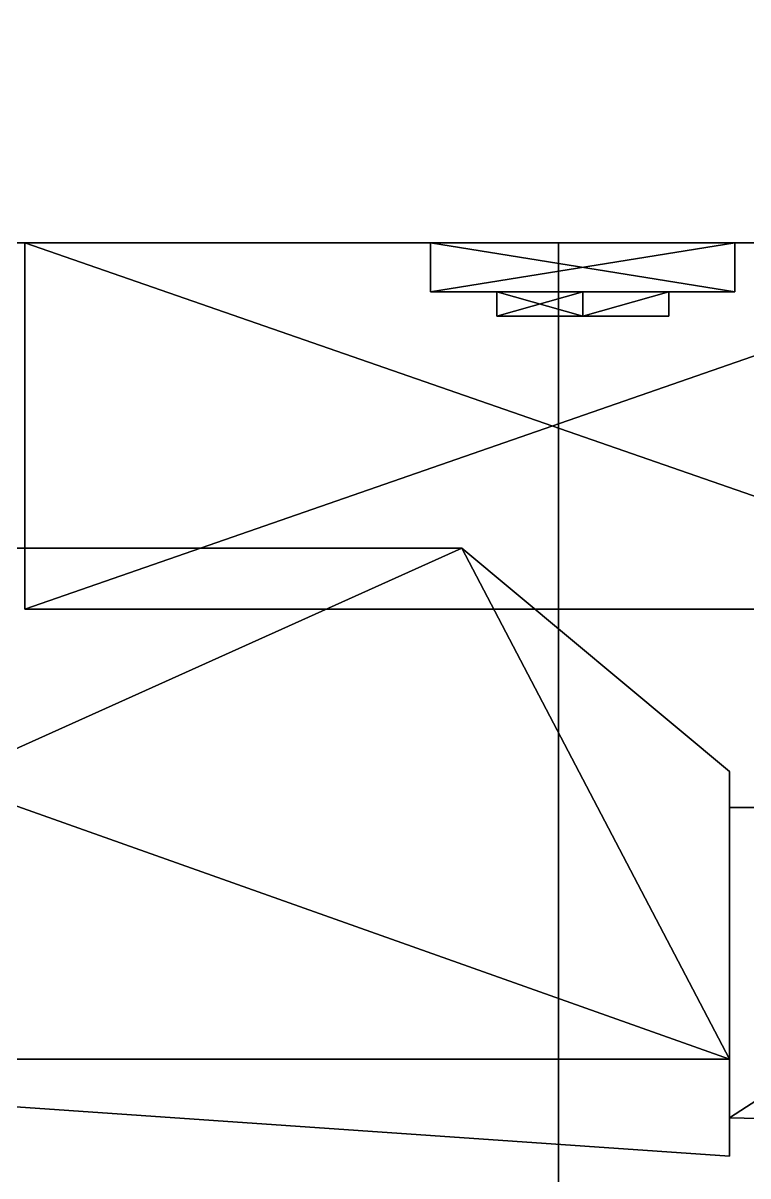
# Model space of a CAD drawing. Extents: x 0 to 2775, y -2341 to 0.
# Drawn here: x 658.07 to 687.77, y -1541.88 to -1494.67 of the extents above; entities that cross this region are included whole.
import ezdxf

# ---------------------------------------------------------------- set-up
doc = ezdxf.new("R2010")
doc.units = 0
for name, color, linetype in [('LAYER0', 7, 'CONTINUOUS'), ('LAYER119', 253, 'CONTINUOUS'), ('LAYER121', 253, 'CONTINUOUS'), ('LAYER122', 253, 'CONTINUOUS'), ('LAYER124', 253, 'CONTINUOUS'), ('LAYER125', 253, 'CONTINUOUS'), ('LAYER127', 253, 'CONTINUOUS'), ('LAYER128', 253, 'CONTINUOUS'), ('LAYER13', 7, 'CONTINUOUS'), ('LAYER130', 253, 'CONTINUOUS'), ('LAYER131', 253, 'CONTINUOUS'), ('LAYER133', 253, 'CONTINUOUS'), ('LAYER54', 7, 'CONTINUOUS'), ('LAYER7', 7, 'CONTINUOUS'), ('LAYER8', 7, 'CONTINUOUS')]:
    doc.layers.add(name, color=color, linetype=linetype)

msp = doc.modelspace()

# ---------------------------------------------------------------- linework, layer by layer
at = {"layer": 'LAYER0', "invisible_edges": 1}
for points in [[(2775, 0), (18, -2341), (18, 0), (2775, 0)], [(18, -2341), (2775, 0), (2775, -2341), (18, -2341)], [(2775, -2341, 5), (18, 0, 5), (18, -2341, 5), (2775, -2341, 5)], [(18, 0, 5), (2775, -2341, 5), (2775, 0, 5), (18, 0, 5)]]:
    msp.add_3dface(points, dxfattribs=at)
at = {"layer": 'LAYER119'}
for points in [[(701.3636, -1503.67, 182), (701.3636, -1518.67, 182), (658.1428, -1503.67, 182), (701.3636, -1503.67, 182)], [(658.1428, -1503.67, 182), (701.3636, -1518.67, 182), (658.1428, -1518.67, 182), (658.1428, -1503.67, 182)], [(658.1428, -1503.67, 182), (658.1428, -1518.67, 182), (658.1428, -1503.67, 194), (658.1428, -1503.67, 182)], [(658.1428, -1503.67, 194), (658.1428, -1518.67, 182), (658.1428, -1518.67, 194), (658.1428, -1503.67, 194)], [(658.1428, -1503.67, 194), (658.1428, -1518.67, 194), (701.3636, -1503.67, 194), (658.1428, -1503.67, 194)], [(701.3636, -1503.67, 194), (658.1428, -1518.67, 194), (701.3636, -1518.67, 194), (701.3636, -1503.67, 194)], [(687.2338, -1505.67, 211), (687.2338, -1503.67, 211), (674.7662, -1503.67, 211), (687.2338, -1505.67, 211)], [(687.2338, -1505.67, 211), (674.7662, -1503.67, 211), (674.7662, -1505.67, 211), (687.2338, -1505.67, 211)], [(674.7662, -1505.67, 211), (674.7662, -1503.67, 211), (674.7662, -1503.67, 165), (674.7662, -1505.67, 211)], [(674.7662, -1505.67, 211), (674.7662, -1503.67, 165), (674.7662, -1505.67, 165), (674.7662, -1505.67, 211)], [(674.7662, -1505.67, 165), (674.7662, -1503.67, 165), (687.2338, -1503.67, 165), (674.7662, -1505.67, 165)], [(674.7662, -1505.67, 165), (687.2338, -1503.67, 165), (687.2338, -1505.67, 165), (674.7662, -1505.67, 165)], [(687.2338, -1503.67, 165), (687.2338, -1503.67, 211), (687.2338, -1505.67, 211), (687.2338, -1503.67, 165)], [(687.2338, -1503.67, 165), (687.2338, -1505.67, 211), (687.2338, -1505.67, 165), (687.2338, -1503.67, 165)], [(687.2338, -1505.67, 165), (687.2338, -1505.67, 211), (674.7662, -1505.67, 211), (687.2338, -1505.67, 165)], [(687.2338, -1505.67, 165), (674.7662, -1505.67, 211), (674.7662, -1505.67, 165), (687.2338, -1505.67, 165)], [(681, -1506.67, 199.76), (677.4758, -1506.67, 204), (681, -1505.67, 199.76), (681, -1506.67, 199.76)], [(681, -1505.67, 199.76), (677.4758, -1506.67, 204), (677.4758, -1505.67, 204), (681, -1505.67, 199.76)], [(677.4758, -1506.67, 204), (681, -1506.67, 208.24), (677.4758, -1505.67, 204), (677.4758, -1506.67, 204)], [(677.4758, -1505.67, 204), (681, -1506.67, 208.24), (681, -1505.67, 208.24), (677.4758, -1505.67, 204)], [(681, -1505.67, 208.24), (677.4758, -1505.67, 204), (681, -1505.67, 199.76), (681, -1505.67, 208.24)], [(681, -1506.67, 167.76), (677.4758, -1506.67, 172), (681, -1505.67, 167.76), (681, -1506.67, 167.76)], [(681, -1505.67, 167.76), (677.4758, -1506.67, 172), (677.4758, -1505.67, 172), (681, -1505.67, 167.76)], [(677.4758, -1506.67, 172), (681, -1506.67, 176.24), (677.4758, -1505.67, 172), (677.4758, -1506.67, 172)], [(677.4758, -1505.67, 172), (681, -1506.67, 176.24), (681, -1505.67, 176.24), (677.4758, -1505.67, 172)], [(681, -1505.67, 176.24), (677.4758, -1505.67, 172), (681, -1505.67, 167.76), (681, -1505.67, 176.24)], [(684.5242, -1506.67, 204), (681, -1506.67, 199.76), (684.5242, -1505.67, 204), (684.5242, -1506.67, 204)], [(684.5242, -1505.67, 204), (681, -1506.67, 199.76), (681, -1505.67, 199.76), (684.5242, -1505.67, 204)], [(681, -1505.67, 208.24), (681, -1505.67, 199.76), (684.5242, -1505.67, 204), (681, -1505.67, 208.24)], [(681, -1505.67, 208.24), (681, -1506.67, 208.24), (684.5242, -1505.67, 204), (681, -1505.67, 208.24)], [(684.5242, -1505.67, 204), (681, -1506.67, 208.24), (684.5242, -1506.67, 204), (684.5242, -1505.67, 204)], [(684.5242, -1506.67, 172), (681, -1506.67, 167.76), (684.5242, -1505.67, 172), (684.5242, -1506.67, 172)], [(684.5242, -1505.67, 172), (681, -1506.67, 167.76), (681, -1505.67, 167.76), (684.5242, -1505.67, 172)], [(681, -1505.67, 176.24), (681, -1505.67, 167.76), (684.5242, -1505.67, 172), (681, -1505.67, 176.24)], [(681, -1505.67, 176.24), (681, -1506.67, 176.24), (684.5242, -1505.67, 172), (681, -1505.67, 176.24)], [(684.5242, -1505.67, 172), (681, -1506.67, 176.24), (684.5242, -1506.67, 172), (684.5242, -1505.67, 172)], [(681, -1506.67, 208.24), (677.4758, -1506.67, 204), (684.5242, -1506.67, 204), (681, -1506.67, 208.24)], [(684.5242, -1506.67, 204), (677.4758, -1506.67, 204), (681, -1506.67, 199.76), (684.5242, -1506.67, 204)], [(681, -1506.67, 176.24), (677.4758, -1506.67, 172), (684.5242, -1506.67, 172), (681, -1506.67, 176.24)], [(684.5242, -1506.67, 172), (677.4758, -1506.67, 172), (681, -1506.67, 167.76), (684.5242, -1506.67, 172)], [(701.3636, -1518.67, 182), (701.3636, -1518.67, 194), (658.1428, -1518.67, 182), (701.3636, -1518.67, 182)], [(658.1428, -1518.67, 182), (701.3636, -1518.67, 194), (658.1428, -1518.67, 194), (658.1428, -1518.67, 182)]]:
    msp.add_3dface(points, dxfattribs=at)
at = {"layer": 'LAYER121'}
for points in [[(628.0424, -1516.17, 196.8), (629.5056, -1537.095, 196.8), (687.011, -1537.095, 196.8), (628.0424, -1516.17, 196.8)], [(628.0424, -1516.17, 196.8), (687.011, -1537.095, 196.8), (676.0402, -1516.17, 196.8), (628.0424, -1516.17, 196.8)], [(628.0424, -1516.17, 179.2), (628.0424, -1516.17, 196.8), (676.0402, -1516.17, 196.8), (628.0424, -1516.17, 179.2)], [(628.0424, -1516.17, 179.2), (676.0402, -1516.17, 196.8), (676.0402, -1516.17, 179.2), (628.0424, -1516.17, 179.2)], [(629.5056, -1537.095, 179.2), (628.0424, -1516.17, 179.2), (676.0402, -1516.17, 179.2), (629.5056, -1537.095, 179.2)], [(629.5056, -1537.095, 179.2), (676.0402, -1516.17, 179.2), (687.011, -1537.095, 179.2), (629.5056, -1537.095, 179.2)], [(687.011, -1537.095, 196.8), (687.011, -1525.312, 196.8), (676.0402, -1516.17, 196.8), (687.011, -1537.095, 196.8)], [(687.011, -1537.095, 179.2), (676.0402, -1516.17, 179.2), (687.011, -1525.312, 179.2), (687.011, -1537.095, 179.2)], [(687.011, -1525.312, 179.2), (676.0402, -1516.17, 179.2), (676.0402, -1516.17, 196.8), (687.011, -1525.312, 179.2)], [(687.011, -1525.312, 179.2), (676.0402, -1516.17, 196.8), (687.011, -1525.312, 196.8), (687.011, -1525.312, 179.2)], [(687.011, -1537.095, 196.8), (687.011, -1537.095, 179.2), (687.011, -1525.312, 196.8), (687.011, -1537.095, 196.8)], [(687.011, -1525.312, 196.8), (687.011, -1537.095, 179.2), (687.011, -1525.312, 179.2), (687.011, -1525.312, 196.8)], [(687.011, -1539.504, 194.7), (704.2454, -1539.895, 194.7), (706.6659, -1526.795, 194.7), (687.011, -1539.504, 194.7)], [(687.011, -1539.504, 194.7), (706.6659, -1526.795, 194.7), (687.011, -1526.795, 194.7), (687.011, -1539.504, 194.7)], [(704.2454, -1539.895, 181.3), (687.011, -1539.504, 181.3), (706.6659, -1526.795, 181.3), (704.2454, -1539.895, 181.3)], [(706.6659, -1526.795, 181.3), (687.011, -1539.504, 181.3), (687.011, -1526.795, 181.3), (706.6659, -1526.795, 181.3)], [(706.6659, -1526.795, 181.3), (687.011, -1526.795, 181.3), (706.6659, -1526.795, 194.7), (706.6659, -1526.795, 181.3)], [(706.6659, -1526.795, 194.7), (687.011, -1526.795, 181.3), (687.011, -1526.795, 194.7), (706.6659, -1526.795, 194.7)], [(687.011, -1537.095, 180.6), (687.011, -1541.07, 180.6), (629.5056, -1537.095, 180.6), (687.011, -1537.095, 180.6)], [(687.011, -1541.07, 195.4), (687.011, -1537.095, 195.4), (629.5056, -1537.095, 195.4), (687.011, -1541.07, 195.4)], [(687.011, -1541.07, 195.4), (629.5056, -1537.095, 195.4), (629.5056, -1537.095, 180.6), (687.011, -1541.07, 195.4)], [(687.011, -1541.07, 195.4), (629.5056, -1537.095, 180.6), (687.011, -1541.07, 180.6), (687.011, -1541.07, 195.4)], [(687.011, -1537.095, 179.2), (687.011, -1537.095, 180.6), (629.5056, -1537.095, 180.6), (687.011, -1537.095, 179.2)], [(687.011, -1537.095, 179.2), (629.5056, -1537.095, 180.6), (629.5056, -1537.095, 179.2), (687.011, -1537.095, 179.2)], [(629.5056, -1537.095, 196.8), (629.5056, -1537.095, 195.4), (687.011, -1537.095, 196.8), (629.5056, -1537.095, 196.8)], [(687.011, -1537.095, 196.8), (629.5056, -1537.095, 195.4), (687.011, -1537.095, 195.4), (687.011, -1537.095, 196.8)], [(687.011, -1541.07, 195.4), (687.011, -1541.07, 180.6), (687.011, -1537.095, 195.4), (687.011, -1541.07, 195.4)], [(687.011, -1537.095, 195.4), (687.011, -1541.07, 180.6), (687.011, -1537.095, 180.6), (687.011, -1537.095, 195.4)], [(704.2454, -1539.895, 181.3), (704.2454, -1539.895, 194.7), (687.011, -1539.504, 194.7), (704.2454, -1539.895, 181.3)], [(704.2454, -1539.895, 181.3), (687.011, -1539.504, 194.7), (687.011, -1539.504, 181.3), (704.2454, -1539.895, 181.3)]]:
    msp.add_3dface(points, dxfattribs=at)
at = {"layer": 'LAYER122'}
for points in [[(701.3636, -1503.67, 725.5), (701.3636, -1518.67, 725.5), (658.1428, -1503.67, 725.5), (701.3636, -1503.67, 725.5)], [(658.1428, -1503.67, 725.5), (701.3636, -1518.67, 725.5), (658.1428, -1518.67, 725.5), (658.1428, -1503.67, 725.5)], [(658.1428, -1503.67, 725.5), (658.1428, -1518.67, 725.5), (658.1428, -1503.67, 737.5), (658.1428, -1503.67, 725.5)], [(658.1428, -1503.67, 737.5), (658.1428, -1518.67, 725.5), (658.1428, -1518.67, 737.5), (658.1428, -1503.67, 737.5)], [(658.1428, -1503.67, 737.5), (658.1428, -1518.67, 737.5), (701.3636, -1503.67, 737.5), (658.1428, -1503.67, 737.5)], [(701.3636, -1503.67, 737.5), (658.1428, -1518.67, 737.5), (701.3636, -1518.67, 737.5), (701.3636, -1503.67, 737.5)], [(687.2338, -1505.67, 754.5), (687.2338, -1503.67, 754.5), (674.7662, -1503.67, 754.5), (687.2338, -1505.67, 754.5)], [(687.2338, -1505.67, 754.5), (674.7662, -1503.67, 754.5), (674.7662, -1505.67, 754.5), (687.2338, -1505.67, 754.5)], [(674.7662, -1505.67, 754.5), (674.7662, -1503.67, 754.5), (674.7662, -1503.67, 708.5), (674.7662, -1505.67, 754.5)], [(674.7662, -1505.67, 754.5), (674.7662, -1503.67, 708.5), (674.7662, -1505.67, 708.5), (674.7662, -1505.67, 754.5)], [(674.7662, -1505.67, 708.5), (674.7662, -1503.67, 708.5), (687.2338, -1503.67, 708.5), (674.7662, -1505.67, 708.5)], [(674.7662, -1505.67, 708.5), (687.2338, -1503.67, 708.5), (687.2338, -1505.67, 708.5), (674.7662, -1505.67, 708.5)], [(687.2338, -1503.67, 708.5), (687.2338, -1503.67, 754.5), (687.2338, -1505.67, 754.5), (687.2338, -1503.67, 708.5)], [(687.2338, -1503.67, 708.5), (687.2338, -1505.67, 754.5), (687.2338, -1505.67, 708.5), (687.2338, -1503.67, 708.5)], [(687.2338, -1505.67, 708.5), (687.2338, -1505.67, 754.5), (674.7662, -1505.67, 754.5), (687.2338, -1505.67, 708.5)], [(687.2338, -1505.67, 708.5), (674.7662, -1505.67, 754.5), (674.7662, -1505.67, 708.5), (687.2338, -1505.67, 708.5)], [(681, -1506.67, 743.26), (677.4758, -1506.67, 747.5), (681, -1505.67, 743.26), (681, -1506.67, 743.26)], [(681, -1505.67, 743.26), (677.4758, -1506.67, 747.5), (677.4758, -1505.67, 747.5), (681, -1505.67, 743.26)], [(677.4758, -1506.67, 747.5), (681, -1506.67, 751.74), (677.4758, -1505.67, 747.5), (677.4758, -1506.67, 747.5)], [(677.4758, -1505.67, 747.5), (681, -1506.67, 751.74), (681, -1505.67, 751.74), (677.4758, -1505.67, 747.5)], [(681, -1505.67, 751.74), (677.4758, -1505.67, 747.5), (681, -1505.67, 743.26), (681, -1505.67, 751.74)], [(681, -1506.67, 711.26), (677.4758, -1506.67, 715.5), (681, -1505.67, 711.26), (681, -1506.67, 711.26)], [(681, -1505.67, 711.26), (677.4758, -1506.67, 715.5), (677.4758, -1505.67, 715.5), (681, -1505.67, 711.26)], [(677.4758, -1506.67, 715.5), (681, -1506.67, 719.74), (677.4758, -1505.67, 715.5), (677.4758, -1506.67, 715.5)], [(677.4758, -1505.67, 715.5), (681, -1506.67, 719.74), (681, -1505.67, 719.74), (677.4758, -1505.67, 715.5)], [(681, -1505.67, 719.74), (677.4758, -1505.67, 715.5), (681, -1505.67, 711.26), (681, -1505.67, 719.74)], [(684.5242, -1506.67, 747.5), (681, -1506.67, 743.26), (684.5242, -1505.67, 747.5), (684.5242, -1506.67, 747.5)], [(684.5242, -1505.67, 747.5), (681, -1506.67, 743.26), (681, -1505.67, 743.26), (684.5242, -1505.67, 747.5)], [(681, -1505.67, 751.74), (681, -1505.67, 743.26), (684.5242, -1505.67, 747.5), (681, -1505.67, 751.74)], [(681, -1505.67, 751.74), (681, -1506.67, 751.74), (684.5242, -1505.67, 747.5), (681, -1505.67, 751.74)], [(684.5242, -1505.67, 747.5), (681, -1506.67, 751.74), (684.5242, -1506.67, 747.5), (684.5242, -1505.67, 747.5)], [(684.5242, -1506.67, 715.5), (681, -1506.67, 711.26), (684.5242, -1505.67, 715.5), (684.5242, -1506.67, 715.5)], [(684.5242, -1505.67, 715.5), (681, -1506.67, 711.26), (681, -1505.67, 711.26), (684.5242, -1505.67, 715.5)], [(681, -1505.67, 719.74), (681, -1505.67, 711.26), (684.5242, -1505.67, 715.5), (681, -1505.67, 719.74)], [(681, -1505.67, 719.74), (681, -1506.67, 719.74), (684.5242, -1505.67, 715.5), (681, -1505.67, 719.74)], [(684.5242, -1505.67, 715.5), (681, -1506.67, 719.74), (684.5242, -1506.67, 715.5), (684.5242, -1505.67, 715.5)], [(681, -1506.67, 751.74), (677.4758, -1506.67, 747.5), (684.5242, -1506.67, 747.5), (681, -1506.67, 751.74)], [(684.5242, -1506.67, 747.5), (677.4758, -1506.67, 747.5), (681, -1506.67, 743.26), (684.5242, -1506.67, 747.5)], [(681, -1506.67, 719.74), (677.4758, -1506.67, 715.5), (684.5242, -1506.67, 715.5), (681, -1506.67, 719.74)], [(684.5242, -1506.67, 715.5), (677.4758, -1506.67, 715.5), (681, -1506.67, 711.26), (684.5242, -1506.67, 715.5)], [(701.3636, -1518.67, 725.5), (701.3636, -1518.67, 737.5), (658.1428, -1518.67, 725.5), (701.3636, -1518.67, 725.5)], [(658.1428, -1518.67, 725.5), (701.3636, -1518.67, 737.5), (658.1428, -1518.67, 737.5), (658.1428, -1518.67, 725.5)]]:
    msp.add_3dface(points, dxfattribs=at)
at = {"layer": 'LAYER124'}
for points in [[(628.0424, -1516.17, 740.3), (629.5056, -1537.095, 740.3), (687.011, -1537.095, 740.3), (628.0424, -1516.17, 740.3)], [(628.0424, -1516.17, 740.3), (687.011, -1537.095, 740.3), (676.0402, -1516.17, 740.3), (628.0424, -1516.17, 740.3)], [(628.0424, -1516.17, 722.7), (628.0424, -1516.17, 740.3), (676.0402, -1516.17, 740.3), (628.0424, -1516.17, 722.7)], [(628.0424, -1516.17, 722.7), (676.0402, -1516.17, 740.3), (676.0402, -1516.17, 722.7), (628.0424, -1516.17, 722.7)], [(629.5056, -1537.095, 722.7), (628.0424, -1516.17, 722.7), (676.0402, -1516.17, 722.7), (629.5056, -1537.095, 722.7)], [(629.5056, -1537.095, 722.7), (676.0402, -1516.17, 722.7), (687.011, -1537.095, 722.7), (629.5056, -1537.095, 722.7)], [(687.011, -1537.095, 740.3), (687.011, -1525.312, 740.3), (676.0402, -1516.17, 740.3), (687.011, -1537.095, 740.3)], [(687.011, -1537.095, 722.7), (676.0402, -1516.17, 722.7), (687.011, -1525.312, 722.7), (687.011, -1537.095, 722.7)], [(687.011, -1525.312, 722.7), (676.0402, -1516.17, 722.7), (676.0402, -1516.17, 740.3), (687.011, -1525.312, 722.7)], [(687.011, -1525.312, 722.7), (676.0402, -1516.17, 740.3), (687.011, -1525.312, 740.3), (687.011, -1525.312, 722.7)], [(687.011, -1537.095, 740.3), (687.011, -1537.095, 722.7), (687.011, -1525.312, 740.3), (687.011, -1537.095, 740.3)], [(687.011, -1525.312, 740.3), (687.011, -1537.095, 722.7), (687.011, -1525.312, 722.7), (687.011, -1525.312, 740.3)], [(687.011, -1539.504, 738.2), (704.2454, -1539.895, 738.2), (706.6659, -1526.795, 738.2), (687.011, -1539.504, 738.2)], [(687.011, -1539.504, 738.2), (706.6659, -1526.795, 738.2), (687.011, -1526.795, 738.2), (687.011, -1539.504, 738.2)], [(704.2454, -1539.895, 724.8), (687.011, -1539.504, 724.8), (706.6659, -1526.795, 724.8), (704.2454, -1539.895, 724.8)], [(706.6659, -1526.795, 724.8), (687.011, -1539.504, 724.8), (687.011, -1526.795, 724.8), (706.6659, -1526.795, 724.8)], [(706.6659, -1526.795, 724.8), (687.011, -1526.795, 724.8), (706.6659, -1526.795, 738.2), (706.6659, -1526.795, 724.8)], [(706.6659, -1526.795, 738.2), (687.011, -1526.795, 724.8), (687.011, -1526.795, 738.2), (706.6659, -1526.795, 738.2)], [(687.011, -1537.095, 724.1), (687.011, -1541.07, 724.1), (629.5056, -1537.095, 724.1), (687.011, -1537.095, 724.1)], [(687.011, -1541.07, 738.9), (687.011, -1537.095, 738.9), (629.5056, -1537.095, 738.9), (687.011, -1541.07, 738.9)], [(687.011, -1541.07, 738.9), (629.5056, -1537.095, 738.9), (629.5056, -1537.095, 724.1), (687.011, -1541.07, 738.9)], [(687.011, -1541.07, 738.9), (629.5056, -1537.095, 724.1), (687.011, -1541.07, 724.1), (687.011, -1541.07, 738.9)], [(687.011, -1537.095, 722.7), (687.011, -1537.095, 724.1), (629.5056, -1537.095, 724.1), (687.011, -1537.095, 722.7)], [(687.011, -1537.095, 722.7), (629.5056, -1537.095, 724.1), (629.5056, -1537.095, 722.7), (687.011, -1537.095, 722.7)], [(629.5056, -1537.095, 740.3), (629.5056, -1537.095, 738.9), (687.011, -1537.095, 740.3), (629.5056, -1537.095, 740.3)], [(687.011, -1537.095, 740.3), (629.5056, -1537.095, 738.9), (687.011, -1537.095, 738.9), (687.011, -1537.095, 740.3)], [(687.011, -1541.07, 738.9), (687.011, -1541.07, 724.1), (687.011, -1537.095, 738.9), (687.011, -1541.07, 738.9)], [(687.011, -1537.095, 738.9), (687.011, -1541.07, 724.1), (687.011, -1537.095, 724.1), (687.011, -1537.095, 738.9)], [(704.2454, -1539.895, 724.8), (704.2454, -1539.895, 738.2), (687.011, -1539.504, 738.2), (704.2454, -1539.895, 724.8)], [(704.2454, -1539.895, 724.8), (687.011, -1539.504, 738.2), (687.011, -1539.504, 724.8), (704.2454, -1539.895, 724.8)]]:
    msp.add_3dface(points, dxfattribs=at)
at = {"layer": 'LAYER125'}
for points in [[(701.3636, -1503.67, 1269), (701.3636, -1518.67, 1269), (658.1428, -1503.67, 1269), (701.3636, -1503.67, 1269)], [(658.1428, -1503.67, 1269), (701.3636, -1518.67, 1269), (658.1428, -1518.67, 1269), (658.1428, -1503.67, 1269)], [(658.1428, -1503.67, 1269), (658.1428, -1518.67, 1269), (658.1428, -1503.67, 1281), (658.1428, -1503.67, 1269)], [(658.1428, -1503.67, 1281), (658.1428, -1518.67, 1269), (658.1428, -1518.67, 1281), (658.1428, -1503.67, 1281)], [(658.1428, -1503.67, 1281), (658.1428, -1518.67, 1281), (701.3636, -1503.67, 1281), (658.1428, -1503.67, 1281)], [(701.3636, -1503.67, 1281), (658.1428, -1518.67, 1281), (701.3636, -1518.67, 1281), (701.3636, -1503.67, 1281)], [(687.2338, -1505.67, 1298), (687.2338, -1503.67, 1298), (674.7662, -1503.67, 1298), (687.2338, -1505.67, 1298)], [(687.2338, -1505.67, 1298), (674.7662, -1503.67, 1298), (674.7662, -1505.67, 1298), (687.2338, -1505.67, 1298)], [(674.7662, -1505.67, 1298), (674.7662, -1503.67, 1298), (674.7662, -1503.67, 1252), (674.7662, -1505.67, 1298)], [(674.7662, -1505.67, 1298), (674.7662, -1503.67, 1252), (674.7662, -1505.67, 1252), (674.7662, -1505.67, 1298)], [(674.7662, -1505.67, 1252), (674.7662, -1503.67, 1252), (687.2338, -1503.67, 1252), (674.7662, -1505.67, 1252)], [(674.7662, -1505.67, 1252), (687.2338, -1503.67, 1252), (687.2338, -1505.67, 1252), (674.7662, -1505.67, 1252)], [(687.2338, -1503.67, 1252), (687.2338, -1503.67, 1298), (687.2338, -1505.67, 1298), (687.2338, -1503.67, 1252)], [(687.2338, -1503.67, 1252), (687.2338, -1505.67, 1298), (687.2338, -1505.67, 1252), (687.2338, -1503.67, 1252)], [(687.2338, -1505.67, 1252), (687.2338, -1505.67, 1298), (674.7662, -1505.67, 1298), (687.2338, -1505.67, 1252)], [(687.2338, -1505.67, 1252), (674.7662, -1505.67, 1298), (674.7662, -1505.67, 1252), (687.2338, -1505.67, 1252)], [(681, -1506.67, 1286.76), (677.4758, -1506.67, 1291), (681, -1505.67, 1286.76), (681, -1506.67, 1286.76)], [(681, -1505.67, 1286.76), (677.4758, -1506.67, 1291), (677.4758, -1505.67, 1291), (681, -1505.67, 1286.76)], [(677.4758, -1506.67, 1291), (681, -1506.67, 1295.24), (677.4758, -1505.67, 1291), (677.4758, -1506.67, 1291)], [(677.4758, -1505.67, 1291), (681, -1506.67, 1295.24), (681, -1505.67, 1295.24), (677.4758, -1505.67, 1291)], [(681, -1505.67, 1295.24), (677.4758, -1505.67, 1291), (681, -1505.67, 1286.76), (681, -1505.67, 1295.24)], [(681, -1506.67, 1254.76), (677.4758, -1506.67, 1259), (681, -1505.67, 1254.76), (681, -1506.67, 1254.76)], [(681, -1505.67, 1254.76), (677.4758, -1506.67, 1259), (677.4758, -1505.67, 1259), (681, -1505.67, 1254.76)], [(677.4758, -1506.67, 1259), (681, -1506.67, 1263.24), (677.4758, -1505.67, 1259), (677.4758, -1506.67, 1259)], [(677.4758, -1505.67, 1259), (681, -1506.67, 1263.24), (681, -1505.67, 1263.24), (677.4758, -1505.67, 1259)], [(681, -1505.67, 1263.24), (677.4758, -1505.67, 1259), (681, -1505.67, 1254.76), (681, -1505.67, 1263.24)], [(684.5242, -1506.67, 1291), (681, -1506.67, 1286.76), (684.5242, -1505.67, 1291), (684.5242, -1506.67, 1291)], [(684.5242, -1505.67, 1291), (681, -1506.67, 1286.76), (681, -1505.67, 1286.76), (684.5242, -1505.67, 1291)], [(681, -1505.67, 1295.24), (681, -1505.67, 1286.76), (684.5242, -1505.67, 1291), (681, -1505.67, 1295.24)], [(681, -1505.67, 1295.24), (681, -1506.67, 1295.24), (684.5242, -1505.67, 1291), (681, -1505.67, 1295.24)], [(684.5242, -1505.67, 1291), (681, -1506.67, 1295.24), (684.5242, -1506.67, 1291), (684.5242, -1505.67, 1291)], [(684.5242, -1506.67, 1259), (681, -1506.67, 1254.76), (684.5242, -1505.67, 1259), (684.5242, -1506.67, 1259)], [(684.5242, -1505.67, 1259), (681, -1506.67, 1254.76), (681, -1505.67, 1254.76), (684.5242, -1505.67, 1259)], [(681, -1505.67, 1263.24), (681, -1505.67, 1254.76), (684.5242, -1505.67, 1259), (681, -1505.67, 1263.24)], [(681, -1505.67, 1263.24), (681, -1506.67, 1263.24), (684.5242, -1505.67, 1259), (681, -1505.67, 1263.24)], [(684.5242, -1505.67, 1259), (681, -1506.67, 1263.24), (684.5242, -1506.67, 1259), (684.5242, -1505.67, 1259)], [(681, -1506.67, 1295.24), (677.4758, -1506.67, 1291), (684.5242, -1506.67, 1291), (681, -1506.67, 1295.24)], [(684.5242, -1506.67, 1291), (677.4758, -1506.67, 1291), (681, -1506.67, 1286.76), (684.5242, -1506.67, 1291)], [(681, -1506.67, 1263.24), (677.4758, -1506.67, 1259), (684.5242, -1506.67, 1259), (681, -1506.67, 1263.24)], [(684.5242, -1506.67, 1259), (677.4758, -1506.67, 1259), (681, -1506.67, 1254.76), (684.5242, -1506.67, 1259)], [(701.3636, -1518.67, 1269), (701.3636, -1518.67, 1281), (658.1428, -1518.67, 1269), (701.3636, -1518.67, 1269)], [(658.1428, -1518.67, 1269), (701.3636, -1518.67, 1281), (658.1428, -1518.67, 1281), (658.1428, -1518.67, 1269)]]:
    msp.add_3dface(points, dxfattribs=at)
at = {"layer": 'LAYER127'}
for points in [[(628.0424, -1516.17, 1283.8), (629.5056, -1537.095, 1283.8), (687.011, -1537.095, 1283.8), (628.0424, -1516.17, 1283.8)], [(628.0424, -1516.17, 1283.8), (687.011, -1537.095, 1283.8), (676.0402, -1516.17, 1283.8), (628.0424, -1516.17, 1283.8)], [(628.0424, -1516.17, 1266.2), (628.0424, -1516.17, 1283.8), (676.0402, -1516.17, 1283.8), (628.0424, -1516.17, 1266.2)], [(628.0424, -1516.17, 1266.2), (676.0402, -1516.17, 1283.8), (676.0402, -1516.17, 1266.2), (628.0424, -1516.17, 1266.2)], [(629.5056, -1537.095, 1266.2), (628.0424, -1516.17, 1266.2), (676.0402, -1516.17, 1266.2), (629.5056, -1537.095, 1266.2)], [(629.5056, -1537.095, 1266.2), (676.0402, -1516.17, 1266.2), (687.011, -1537.095, 1266.2), (629.5056, -1537.095, 1266.2)], [(687.011, -1537.095, 1283.8), (687.011, -1525.312, 1283.8), (676.0402, -1516.17, 1283.8), (687.011, -1537.095, 1283.8)], [(687.011, -1537.095, 1266.2), (676.0402, -1516.17, 1266.2), (687.011, -1525.312, 1266.2), (687.011, -1537.095, 1266.2)], [(687.011, -1525.312, 1266.2), (676.0402, -1516.17, 1266.2), (676.0402, -1516.17, 1283.8), (687.011, -1525.312, 1266.2)], [(687.011, -1525.312, 1266.2), (676.0402, -1516.17, 1283.8), (687.011, -1525.312, 1283.8), (687.011, -1525.312, 1266.2)], [(687.011, -1537.095, 1283.8), (687.011, -1537.095, 1266.2), (687.011, -1525.312, 1283.8), (687.011, -1537.095, 1283.8)], [(687.011, -1525.312, 1283.8), (687.011, -1537.095, 1266.2), (687.011, -1525.312, 1266.2), (687.011, -1525.312, 1283.8)], [(687.011, -1539.504, 1281.7), (704.2454, -1539.895, 1281.7), (706.6659, -1526.795, 1281.7), (687.011, -1539.504, 1281.7)], [(687.011, -1539.504, 1281.7), (706.6659, -1526.795, 1281.7), (687.011, -1526.795, 1281.7), (687.011, -1539.504, 1281.7)], [(704.2454, -1539.895, 1268.3), (687.011, -1539.504, 1268.3), (706.6659, -1526.795, 1268.3), (704.2454, -1539.895, 1268.3)], [(706.6659, -1526.795, 1268.3), (687.011, -1539.504, 1268.3), (687.011, -1526.795, 1268.3), (706.6659, -1526.795, 1268.3)], [(706.6659, -1526.795, 1268.3), (687.011, -1526.795, 1268.3), (706.6659, -1526.795, 1281.7), (706.6659, -1526.795, 1268.3)], [(706.6659, -1526.795, 1281.7), (687.011, -1526.795, 1268.3), (687.011, -1526.795, 1281.7), (706.6659, -1526.795, 1281.7)], [(687.011, -1537.095, 1267.6), (687.011, -1541.07, 1267.6), (629.5056, -1537.095, 1267.6), (687.011, -1537.095, 1267.6)], [(687.011, -1541.07, 1282.4), (687.011, -1537.095, 1282.4), (629.5056, -1537.095, 1282.4), (687.011, -1541.07, 1282.4)], [(687.011, -1541.07, 1282.4), (629.5056, -1537.095, 1282.4), (629.5056, -1537.095, 1267.6), (687.011, -1541.07, 1282.4)], [(687.011, -1541.07, 1282.4), (629.5056, -1537.095, 1267.6), (687.011, -1541.07, 1267.6), (687.011, -1541.07, 1282.4)], [(687.011, -1537.095, 1266.2), (687.011, -1537.095, 1267.6), (629.5056, -1537.095, 1267.6), (687.011, -1537.095, 1266.2)], [(687.011, -1537.095, 1266.2), (629.5056, -1537.095, 1267.6), (629.5056, -1537.095, 1266.2), (687.011, -1537.095, 1266.2)], [(629.5056, -1537.095, 1283.8), (629.5056, -1537.095, 1282.4), (687.011, -1537.095, 1283.8), (629.5056, -1537.095, 1283.8)], [(687.011, -1537.095, 1283.8), (629.5056, -1537.095, 1282.4), (687.011, -1537.095, 1282.4), (687.011, -1537.095, 1283.8)], [(687.011, -1541.07, 1282.4), (687.011, -1541.07, 1267.6), (687.011, -1537.095, 1282.4), (687.011, -1541.07, 1282.4)], [(687.011, -1537.095, 1282.4), (687.011, -1541.07, 1267.6), (687.011, -1537.095, 1267.6), (687.011, -1537.095, 1282.4)], [(704.2454, -1539.895, 1268.3), (704.2454, -1539.895, 1281.7), (687.011, -1539.504, 1281.7), (704.2454, -1539.895, 1268.3)], [(704.2454, -1539.895, 1268.3), (687.011, -1539.504, 1281.7), (687.011, -1539.504, 1268.3), (704.2454, -1539.895, 1268.3)]]:
    msp.add_3dface(points, dxfattribs=at)
at = {"layer": 'LAYER128'}
for points in [[(701.3636, -1503.67, 1812.5), (701.3636, -1518.67, 1812.5), (658.1428, -1503.67, 1812.5), (701.3636, -1503.67, 1812.5)], [(658.1428, -1503.67, 1812.5), (701.3636, -1518.67, 1812.5), (658.1428, -1518.67, 1812.5), (658.1428, -1503.67, 1812.5)], [(658.1428, -1503.67, 1812.5), (658.1428, -1518.67, 1812.5), (658.1428, -1503.67, 1824.5), (658.1428, -1503.67, 1812.5)], [(658.1428, -1503.67, 1824.5), (658.1428, -1518.67, 1812.5), (658.1428, -1518.67, 1824.5), (658.1428, -1503.67, 1824.5)], [(658.1428, -1503.67, 1824.5), (658.1428, -1518.67, 1824.5), (701.3636, -1503.67, 1824.5), (658.1428, -1503.67, 1824.5)], [(701.3636, -1503.67, 1824.5), (658.1428, -1518.67, 1824.5), (701.3636, -1518.67, 1824.5), (701.3636, -1503.67, 1824.5)], [(687.2338, -1505.67, 1841.5), (687.2338, -1503.67, 1841.5), (674.7662, -1503.67, 1841.5), (687.2338, -1505.67, 1841.5)], [(687.2338, -1505.67, 1841.5), (674.7662, -1503.67, 1841.5), (674.7662, -1505.67, 1841.5), (687.2338, -1505.67, 1841.5)], [(674.7662, -1505.67, 1841.5), (674.7662, -1503.67, 1841.5), (674.7662, -1503.67, 1795.5), (674.7662, -1505.67, 1841.5)], [(674.7662, -1505.67, 1841.5), (674.7662, -1503.67, 1795.5), (674.7662, -1505.67, 1795.5), (674.7662, -1505.67, 1841.5)], [(674.7662, -1505.67, 1795.5), (674.7662, -1503.67, 1795.5), (687.2338, -1503.67, 1795.5), (674.7662, -1505.67, 1795.5)], [(674.7662, -1505.67, 1795.5), (687.2338, -1503.67, 1795.5), (687.2338, -1505.67, 1795.5), (674.7662, -1505.67, 1795.5)], [(687.2338, -1503.67, 1795.5), (687.2338, -1503.67, 1841.5), (687.2338, -1505.67, 1841.5), (687.2338, -1503.67, 1795.5)], [(687.2338, -1503.67, 1795.5), (687.2338, -1505.67, 1841.5), (687.2338, -1505.67, 1795.5), (687.2338, -1503.67, 1795.5)], [(687.2338, -1505.67, 1795.5), (687.2338, -1505.67, 1841.5), (674.7662, -1505.67, 1841.5), (687.2338, -1505.67, 1795.5)], [(687.2338, -1505.67, 1795.5), (674.7662, -1505.67, 1841.5), (674.7662, -1505.67, 1795.5), (687.2338, -1505.67, 1795.5)], [(681, -1506.67, 1830.26), (677.4758, -1506.67, 1834.5), (681, -1505.67, 1830.26), (681, -1506.67, 1830.26)], [(681, -1505.67, 1830.26), (677.4758, -1506.67, 1834.5), (677.4758, -1505.67, 1834.5), (681, -1505.67, 1830.26)], [(677.4758, -1506.67, 1834.5), (681, -1506.67, 1838.74), (677.4758, -1505.67, 1834.5), (677.4758, -1506.67, 1834.5)], [(677.4758, -1505.67, 1834.5), (681, -1506.67, 1838.74), (681, -1505.67, 1838.74), (677.4758, -1505.67, 1834.5)], [(681, -1505.67, 1838.74), (677.4758, -1505.67, 1834.5), (681, -1505.67, 1830.26), (681, -1505.67, 1838.74)], [(681, -1506.67, 1798.26), (677.4758, -1506.67, 1802.5), (681, -1505.67, 1798.26), (681, -1506.67, 1798.26)], [(681, -1505.67, 1798.26), (677.4758, -1506.67, 1802.5), (677.4758, -1505.67, 1802.5), (681, -1505.67, 1798.26)], [(677.4758, -1506.67, 1802.5), (681, -1506.67, 1806.74), (677.4758, -1505.67, 1802.5), (677.4758, -1506.67, 1802.5)], [(677.4758, -1505.67, 1802.5), (681, -1506.67, 1806.74), (681, -1505.67, 1806.74), (677.4758, -1505.67, 1802.5)], [(681, -1505.67, 1806.74), (677.4758, -1505.67, 1802.5), (681, -1505.67, 1798.26), (681, -1505.67, 1806.74)], [(684.5242, -1506.67, 1834.5), (681, -1506.67, 1830.26), (684.5242, -1505.67, 1834.5), (684.5242, -1506.67, 1834.5)], [(684.5242, -1505.67, 1834.5), (681, -1506.67, 1830.26), (681, -1505.67, 1830.26), (684.5242, -1505.67, 1834.5)], [(681, -1505.67, 1838.74), (681, -1505.67, 1830.26), (684.5242, -1505.67, 1834.5), (681, -1505.67, 1838.74)], [(681, -1505.67, 1838.74), (681, -1506.67, 1838.74), (684.5242, -1505.67, 1834.5), (681, -1505.67, 1838.74)], [(684.5242, -1505.67, 1834.5), (681, -1506.67, 1838.74), (684.5242, -1506.67, 1834.5), (684.5242, -1505.67, 1834.5)], [(684.5242, -1506.67, 1802.5), (681, -1506.67, 1798.26), (684.5242, -1505.67, 1802.5), (684.5242, -1506.67, 1802.5)], [(684.5242, -1505.67, 1802.5), (681, -1506.67, 1798.26), (681, -1505.67, 1798.26), (684.5242, -1505.67, 1802.5)], [(681, -1505.67, 1806.74), (681, -1505.67, 1798.26), (684.5242, -1505.67, 1802.5), (681, -1505.67, 1806.74)], [(681, -1505.67, 1806.74), (681, -1506.67, 1806.74), (684.5242, -1505.67, 1802.5), (681, -1505.67, 1806.74)], [(684.5242, -1505.67, 1802.5), (681, -1506.67, 1806.74), (684.5242, -1506.67, 1802.5), (684.5242, -1505.67, 1802.5)], [(681, -1506.67, 1838.74), (677.4758, -1506.67, 1834.5), (684.5242, -1506.67, 1834.5), (681, -1506.67, 1838.74)], [(684.5242, -1506.67, 1834.5), (677.4758, -1506.67, 1834.5), (681, -1506.67, 1830.26), (684.5242, -1506.67, 1834.5)], [(681, -1506.67, 1806.74), (677.4758, -1506.67, 1802.5), (684.5242, -1506.67, 1802.5), (681, -1506.67, 1806.74)], [(684.5242, -1506.67, 1802.5), (677.4758, -1506.67, 1802.5), (681, -1506.67, 1798.26), (684.5242, -1506.67, 1802.5)], [(701.3636, -1518.67, 1812.5), (701.3636, -1518.67, 1824.5), (658.1428, -1518.67, 1812.5), (701.3636, -1518.67, 1812.5)], [(658.1428, -1518.67, 1812.5), (701.3636, -1518.67, 1824.5), (658.1428, -1518.67, 1824.5), (658.1428, -1518.67, 1812.5)]]:
    msp.add_3dface(points, dxfattribs=at)
at = {"layer": 'LAYER13', "invisible_edges": 1}
for points in [[(168, -1503.667, 5), (718, -1485.667, 5), (718, -1503.667, 5), (168, -1503.667, 5)], [(718, -1485.667, 5), (168, -1503.667, 5), (168, -1485.667, 5), (718, -1485.667, 5)], [(168, -1485.667, 2465), (718, -1503.667, 2465), (718, -1485.667, 2465), (168, -1485.667, 2465)], [(718, -1503.667, 2465), (168, -1485.667, 2465), (168, -1503.667, 2465), (718, -1503.667, 2465)], [(718, -1503.667, 2465), (168, -1503.667, 5), (718, -1503.667, 5), (718, -1503.667, 2465)], [(168, -1503.667, 5), (718, -1503.667, 2465), (168, -1503.667, 2465), (168, -1503.667, 5)]]:
    msp.add_3dface(points, dxfattribs=at)
at = {"layer": 'LAYER130'}
for points in [[(628.0424, -1516.17, 1827.3), (629.5056, -1537.095, 1827.3), (687.011, -1537.095, 1827.3), (628.0424, -1516.17, 1827.3)], [(628.0424, -1516.17, 1827.3), (687.011, -1537.095, 1827.3), (676.0402, -1516.17, 1827.3), (628.0424, -1516.17, 1827.3)], [(628.0424, -1516.17, 1809.7), (628.0424, -1516.17, 1827.3), (676.0402, -1516.17, 1827.3), (628.0424, -1516.17, 1809.7)], [(628.0424, -1516.17, 1809.7), (676.0402, -1516.17, 1827.3), (676.0402, -1516.17, 1809.7), (628.0424, -1516.17, 1809.7)], [(629.5056, -1537.095, 1809.7), (628.0424, -1516.17, 1809.7), (676.0402, -1516.17, 1809.7), (629.5056, -1537.095, 1809.7)], [(629.5056, -1537.095, 1809.7), (676.0402, -1516.17, 1809.7), (687.011, -1537.095, 1809.7), (629.5056, -1537.095, 1809.7)], [(687.011, -1537.095, 1827.3), (687.011, -1525.312, 1827.3), (676.0402, -1516.17, 1827.3), (687.011, -1537.095, 1827.3)], [(687.011, -1537.095, 1809.7), (676.0402, -1516.17, 1809.7), (687.011, -1525.312, 1809.7), (687.011, -1537.095, 1809.7)], [(687.011, -1525.312, 1809.7), (676.0402, -1516.17, 1809.7), (676.0402, -1516.17, 1827.3), (687.011, -1525.312, 1809.7)], [(687.011, -1525.312, 1809.7), (676.0402, -1516.17, 1827.3), (687.011, -1525.312, 1827.3), (687.011, -1525.312, 1809.7)], [(687.011, -1537.095, 1827.3), (687.011, -1537.095, 1809.7), (687.011, -1525.312, 1827.3), (687.011, -1537.095, 1827.3)], [(687.011, -1525.312, 1827.3), (687.011, -1537.095, 1809.7), (687.011, -1525.312, 1809.7), (687.011, -1525.312, 1827.3)], [(687.011, -1539.504, 1825.2), (704.2454, -1539.895, 1825.2), (706.6659, -1526.795, 1825.2), (687.011, -1539.504, 1825.2)], [(687.011, -1539.504, 1825.2), (706.6659, -1526.795, 1825.2), (687.011, -1526.795, 1825.2), (687.011, -1539.504, 1825.2)], [(704.2454, -1539.895, 1811.8), (687.011, -1539.504, 1811.8), (706.6659, -1526.795, 1811.8), (704.2454, -1539.895, 1811.8)], [(706.6659, -1526.795, 1811.8), (687.011, -1539.504, 1811.8), (687.011, -1526.795, 1811.8), (706.6659, -1526.795, 1811.8)], [(706.6659, -1526.795, 1811.8), (687.011, -1526.795, 1811.8), (706.6659, -1526.795, 1825.2), (706.6659, -1526.795, 1811.8)], [(706.6659, -1526.795, 1825.2), (687.011, -1526.795, 1811.8), (687.011, -1526.795, 1825.2), (706.6659, -1526.795, 1825.2)], [(687.011, -1537.095, 1811.1), (687.011, -1541.07, 1811.1), (629.5056, -1537.095, 1811.1), (687.011, -1537.095, 1811.1)], [(687.011, -1541.07, 1825.9), (687.011, -1537.095, 1825.9), (629.5056, -1537.095, 1825.9), (687.011, -1541.07, 1825.9)], [(687.011, -1541.07, 1825.9), (629.5056, -1537.095, 1825.9), (629.5056, -1537.095, 1811.1), (687.011, -1541.07, 1825.9)], [(687.011, -1541.07, 1825.9), (629.5056, -1537.095, 1811.1), (687.011, -1541.07, 1811.1), (687.011, -1541.07, 1825.9)], [(687.011, -1537.095, 1809.7), (687.011, -1537.095, 1811.1), (629.5056, -1537.095, 1811.1), (687.011, -1537.095, 1809.7)], [(687.011, -1537.095, 1809.7), (629.5056, -1537.095, 1811.1), (629.5056, -1537.095, 1809.7), (687.011, -1537.095, 1809.7)], [(629.5056, -1537.095, 1827.3), (629.5056, -1537.095, 1825.9), (687.011, -1537.095, 1827.3), (629.5056, -1537.095, 1827.3)], [(687.011, -1537.095, 1827.3), (629.5056, -1537.095, 1825.9), (687.011, -1537.095, 1825.9), (687.011, -1537.095, 1827.3)], [(687.011, -1541.07, 1825.9), (687.011, -1541.07, 1811.1), (687.011, -1537.095, 1825.9), (687.011, -1541.07, 1825.9)], [(687.011, -1537.095, 1825.9), (687.011, -1541.07, 1811.1), (687.011, -1537.095, 1811.1), (687.011, -1537.095, 1825.9)], [(704.2454, -1539.895, 1811.8), (704.2454, -1539.895, 1825.2), (687.011, -1539.504, 1825.2), (704.2454, -1539.895, 1811.8)], [(704.2454, -1539.895, 1811.8), (687.011, -1539.504, 1825.2), (687.011, -1539.504, 1811.8), (704.2454, -1539.895, 1811.8)]]:
    msp.add_3dface(points, dxfattribs=at)
at = {"layer": 'LAYER131'}
for points in [[(701.3636, -1503.67, 2356), (701.3636, -1518.67, 2356), (658.1428, -1503.67, 2356), (701.3636, -1503.67, 2356)], [(658.1428, -1503.67, 2356), (701.3636, -1518.67, 2356), (658.1428, -1518.67, 2356), (658.1428, -1503.67, 2356)], [(658.1428, -1503.67, 2356), (658.1428, -1518.67, 2356), (658.1428, -1503.67, 2368), (658.1428, -1503.67, 2356)], [(658.1428, -1503.67, 2368), (658.1428, -1518.67, 2356), (658.1428, -1518.67, 2368), (658.1428, -1503.67, 2368)], [(658.1428, -1503.67, 2368), (658.1428, -1518.67, 2368), (701.3636, -1503.67, 2368), (658.1428, -1503.67, 2368)], [(701.3636, -1503.67, 2368), (658.1428, -1518.67, 2368), (701.3636, -1518.67, 2368), (701.3636, -1503.67, 2368)], [(687.2338, -1505.67, 2385), (687.2338, -1503.67, 2385), (674.7662, -1503.67, 2385), (687.2338, -1505.67, 2385)], [(687.2338, -1505.67, 2385), (674.7662, -1503.67, 2385), (674.7662, -1505.67, 2385), (687.2338, -1505.67, 2385)], [(674.7662, -1505.67, 2385), (674.7662, -1503.67, 2385), (674.7662, -1503.67, 2339), (674.7662, -1505.67, 2385)], [(674.7662, -1505.67, 2385), (674.7662, -1503.67, 2339), (674.7662, -1505.67, 2339), (674.7662, -1505.67, 2385)], [(674.7662, -1505.67, 2339), (674.7662, -1503.67, 2339), (687.2338, -1503.67, 2339), (674.7662, -1505.67, 2339)], [(674.7662, -1505.67, 2339), (687.2338, -1503.67, 2339), (687.2338, -1505.67, 2339), (674.7662, -1505.67, 2339)], [(687.2338, -1503.67, 2339), (687.2338, -1503.67, 2385), (687.2338, -1505.67, 2385), (687.2338, -1503.67, 2339)], [(687.2338, -1503.67, 2339), (687.2338, -1505.67, 2385), (687.2338, -1505.67, 2339), (687.2338, -1503.67, 2339)], [(687.2338, -1505.67, 2339), (687.2338, -1505.67, 2385), (674.7662, -1505.67, 2385), (687.2338, -1505.67, 2339)], [(687.2338, -1505.67, 2339), (674.7662, -1505.67, 2385), (674.7662, -1505.67, 2339), (687.2338, -1505.67, 2339)], [(681, -1506.67, 2373.76), (677.4758, -1506.67, 2378), (681, -1505.67, 2373.76), (681, -1506.67, 2373.76)], [(681, -1505.67, 2373.76), (677.4758, -1506.67, 2378), (677.4758, -1505.67, 2378), (681, -1505.67, 2373.76)], [(677.4758, -1506.67, 2378), (681, -1506.67, 2382.24), (677.4758, -1505.67, 2378), (677.4758, -1506.67, 2378)], [(677.4758, -1505.67, 2378), (681, -1506.67, 2382.24), (681, -1505.67, 2382.24), (677.4758, -1505.67, 2378)], [(681, -1505.67, 2382.24), (677.4758, -1505.67, 2378), (681, -1505.67, 2373.76), (681, -1505.67, 2382.24)], [(681, -1506.67, 2341.76), (677.4758, -1506.67, 2346), (681, -1505.67, 2341.76), (681, -1506.67, 2341.76)], [(681, -1505.67, 2341.76), (677.4758, -1506.67, 2346), (677.4758, -1505.67, 2346), (681, -1505.67, 2341.76)], [(677.4758, -1506.67, 2346), (681, -1506.67, 2350.24), (677.4758, -1505.67, 2346), (677.4758, -1506.67, 2346)], [(677.4758, -1505.67, 2346), (681, -1506.67, 2350.24), (681, -1505.67, 2350.24), (677.4758, -1505.67, 2346)], [(681, -1505.67, 2350.24), (677.4758, -1505.67, 2346), (681, -1505.67, 2341.76), (681, -1505.67, 2350.24)], [(684.5242, -1506.67, 2378), (681, -1506.67, 2373.76), (684.5242, -1505.67, 2378), (684.5242, -1506.67, 2378)], [(684.5242, -1505.67, 2378), (681, -1506.67, 2373.76), (681, -1505.67, 2373.76), (684.5242, -1505.67, 2378)], [(681, -1505.67, 2382.24), (681, -1505.67, 2373.76), (684.5242, -1505.67, 2378), (681, -1505.67, 2382.24)], [(681, -1505.67, 2382.24), (681, -1506.67, 2382.24), (684.5242, -1505.67, 2378), (681, -1505.67, 2382.24)], [(684.5242, -1505.67, 2378), (681, -1506.67, 2382.24), (684.5242, -1506.67, 2378), (684.5242, -1505.67, 2378)], [(684.5242, -1506.67, 2346), (681, -1506.67, 2341.76), (684.5242, -1505.67, 2346), (684.5242, -1506.67, 2346)], [(684.5242, -1505.67, 2346), (681, -1506.67, 2341.76), (681, -1505.67, 2341.76), (684.5242, -1505.67, 2346)], [(681, -1505.67, 2350.24), (681, -1505.67, 2341.76), (684.5242, -1505.67, 2346), (681, -1505.67, 2350.24)], [(681, -1505.67, 2350.24), (681, -1506.67, 2350.24), (684.5242, -1505.67, 2346), (681, -1505.67, 2350.24)], [(684.5242, -1505.67, 2346), (681, -1506.67, 2350.24), (684.5242, -1506.67, 2346), (684.5242, -1505.67, 2346)], [(681, -1506.67, 2382.24), (677.4758, -1506.67, 2378), (684.5242, -1506.67, 2378), (681, -1506.67, 2382.24)], [(684.5242, -1506.67, 2378), (677.4758, -1506.67, 2378), (681, -1506.67, 2373.76), (684.5242, -1506.67, 2378)], [(681, -1506.67, 2350.24), (677.4758, -1506.67, 2346), (684.5242, -1506.67, 2346), (681, -1506.67, 2350.24)], [(684.5242, -1506.67, 2346), (677.4758, -1506.67, 2346), (681, -1506.67, 2341.76), (684.5242, -1506.67, 2346)], [(701.3636, -1518.67, 2356), (701.3636, -1518.67, 2368), (658.1428, -1518.67, 2356), (701.3636, -1518.67, 2356)], [(658.1428, -1518.67, 2356), (701.3636, -1518.67, 2368), (658.1428, -1518.67, 2368), (658.1428, -1518.67, 2356)]]:
    msp.add_3dface(points, dxfattribs=at)
at = {"layer": 'LAYER133'}
for points in [[(628.0424, -1516.17, 2370.8), (629.5056, -1537.095, 2370.8), (687.011, -1537.095, 2370.8), (628.0424, -1516.17, 2370.8)], [(628.0424, -1516.17, 2370.8), (687.011, -1537.095, 2370.8), (676.0402, -1516.17, 2370.8), (628.0424, -1516.17, 2370.8)], [(628.0424, -1516.17, 2353.2), (628.0424, -1516.17, 2370.8), (676.0402, -1516.17, 2370.8), (628.0424, -1516.17, 2353.2)], [(628.0424, -1516.17, 2353.2), (676.0402, -1516.17, 2370.8), (676.0402, -1516.17, 2353.2), (628.0424, -1516.17, 2353.2)], [(629.5056, -1537.095, 2353.2), (628.0424, -1516.17, 2353.2), (676.0402, -1516.17, 2353.2), (629.5056, -1537.095, 2353.2)], [(629.5056, -1537.095, 2353.2), (676.0402, -1516.17, 2353.2), (687.011, -1537.095, 2353.2), (629.5056, -1537.095, 2353.2)], [(687.011, -1537.095, 2370.8), (687.011, -1525.312, 2370.8), (676.0402, -1516.17, 2370.8), (687.011, -1537.095, 2370.8)], [(687.011, -1537.095, 2353.2), (676.0402, -1516.17, 2353.2), (687.011, -1525.312, 2353.2), (687.011, -1537.095, 2353.2)], [(687.011, -1525.312, 2353.2), (676.0402, -1516.17, 2353.2), (676.0402, -1516.17, 2370.8), (687.011, -1525.312, 2353.2)], [(687.011, -1525.312, 2353.2), (676.0402, -1516.17, 2370.8), (687.011, -1525.312, 2370.8), (687.011, -1525.312, 2353.2)], [(687.011, -1537.095, 2370.8), (687.011, -1537.095, 2353.2), (687.011, -1525.312, 2370.8), (687.011, -1537.095, 2370.8)], [(687.011, -1525.312, 2370.8), (687.011, -1537.095, 2353.2), (687.011, -1525.312, 2353.2), (687.011, -1525.312, 2370.8)], [(687.011, -1539.504, 2368.7), (704.2454, -1539.895, 2368.7), (706.6659, -1526.795, 2368.7), (687.011, -1539.504, 2368.7)], [(687.011, -1539.504, 2368.7), (706.6659, -1526.795, 2368.7), (687.011, -1526.795, 2368.7), (687.011, -1539.504, 2368.7)], [(704.2454, -1539.895, 2355.3), (687.011, -1539.504, 2355.3), (706.6659, -1526.795, 2355.3), (704.2454, -1539.895, 2355.3)], [(706.6659, -1526.795, 2355.3), (687.011, -1539.504, 2355.3), (687.011, -1526.795, 2355.3), (706.6659, -1526.795, 2355.3)], [(706.6659, -1526.795, 2355.3), (687.011, -1526.795, 2355.3), (706.6659, -1526.795, 2368.7), (706.6659, -1526.795, 2355.3)], [(706.6659, -1526.795, 2368.7), (687.011, -1526.795, 2355.3), (687.011, -1526.795, 2368.7), (706.6659, -1526.795, 2368.7)], [(687.011, -1537.095, 2354.6), (687.011, -1541.07, 2354.6), (629.5056, -1537.095, 2354.6), (687.011, -1537.095, 2354.6)], [(687.011, -1541.07, 2369.4), (687.011, -1537.095, 2369.4), (629.5056, -1537.095, 2369.4), (687.011, -1541.07, 2369.4)], [(687.011, -1541.07, 2369.4), (629.5056, -1537.095, 2369.4), (629.5056, -1537.095, 2354.6), (687.011, -1541.07, 2369.4)], [(687.011, -1541.07, 2369.4), (629.5056, -1537.095, 2354.6), (687.011, -1541.07, 2354.6), (687.011, -1541.07, 2369.4)], [(687.011, -1537.095, 2353.2), (687.011, -1537.095, 2354.6), (629.5056, -1537.095, 2354.6), (687.011, -1537.095, 2353.2)], [(687.011, -1537.095, 2353.2), (629.5056, -1537.095, 2354.6), (629.5056, -1537.095, 2353.2), (687.011, -1537.095, 2353.2)], [(629.5056, -1537.095, 2370.8), (629.5056, -1537.095, 2369.4), (687.011, -1537.095, 2370.8), (629.5056, -1537.095, 2370.8)], [(687.011, -1537.095, 2370.8), (629.5056, -1537.095, 2369.4), (687.011, -1537.095, 2369.4), (687.011, -1537.095, 2370.8)], [(687.011, -1541.07, 2369.4), (687.011, -1541.07, 2354.6), (687.011, -1537.095, 2369.4), (687.011, -1541.07, 2369.4)], [(687.011, -1537.095, 2369.4), (687.011, -1541.07, 2354.6), (687.011, -1537.095, 2354.6), (687.011, -1537.095, 2369.4)], [(704.2454, -1539.895, 2355.3), (704.2454, -1539.895, 2368.7), (687.011, -1539.504, 2368.7), (704.2454, -1539.895, 2355.3)], [(704.2454, -1539.895, 2355.3), (687.011, -1539.504, 2368.7), (687.011, -1539.504, 2355.3), (704.2454, -1539.895, 2355.3)]]:
    msp.add_3dface(points, dxfattribs=at)
at = {"layer": 'LAYER54', "invisible_edges": 1}
for points in [[(168, -2133, 2464), (718, -1503.67, 2464), (168, -1503.67, 2464), (168, -2133, 2464)], [(718, -1503.67, 2464), (168, -2133, 2464), (718, -2133, 2464), (718, -1503.67, 2464)], [(168, -1503.67, 2446), (718, -1503.67, 2464), (718, -1503.67, 2446), (168, -1503.67, 2446)], [(718, -1503.67, 2464), (168, -1503.67, 2446), (168, -1503.67, 2464), (718, -1503.67, 2464)], [(718, -2133, 2446), (168, -1503.67, 2446), (718, -1503.67, 2446), (718, -2133, 2446)], [(168, -1503.67, 2446), (718, -2133, 2446), (168, -2133, 2446), (168, -1503.67, 2446)]]:
    msp.add_3dface(points, dxfattribs=at)
at = {"layer": 'LAYER7', "invisible_edges": 1}
for points in [[(168, -1503.67, 85), (718, -2133, 85), (168, -2133, 85), (168, -1503.67, 85)], [(718, -2133, 85), (168, -1503.67, 85), (718, -1503.67, 85), (718, -2133, 85)], [(168, -1503.67, 85), (718, -1503.67, 103), (718, -1503.67, 85), (168, -1503.67, 85)], [(718, -1503.67, 103), (168, -1503.67, 85), (168, -1503.67, 103), (718, -1503.67, 103)], [(718, -1503.67, 103), (168, -2133, 103), (718, -2133, 103), (718, -1503.67, 103)], [(168, -2133, 103), (718, -1503.67, 103), (168, -1503.67, 103), (168, -2133, 103)]]:
    msp.add_3dface(points, dxfattribs=at)
at = {"layer": 'LAYER8', "invisible_edges": 1}
for points in [[(680, -1503.67, 85), (680, -2133, 5), (680, -2133, 85), (680, -1503.67, 85)], [(680, -2133, 5), (680, -1503.67, 85), (680, -1503.67, 5), (680, -2133, 5)], [(698, -1503.67, 5), (680, -2133, 5), (680, -1503.67, 5), (698, -1503.67, 5)], [(680, -2133, 5), (698, -1503.67, 5), (698, -2133, 5), (680, -2133, 5)], [(680, -1503.67, 85), (698, -1503.67, 5), (680, -1503.67, 5), (680, -1503.67, 85)], [(698, -1503.67, 5), (680, -1503.67, 85), (698, -1503.67, 85), (698, -1503.67, 5)], [(698, -2133, 85), (680, -1503.67, 85), (680, -2133, 85), (698, -2133, 85)], [(680, -1503.67, 85), (698, -2133, 85), (698, -1503.67, 85), (680, -1503.67, 85)]]:
    msp.add_3dface(points, dxfattribs=at)

doc.saveas('drawing.dxf')
